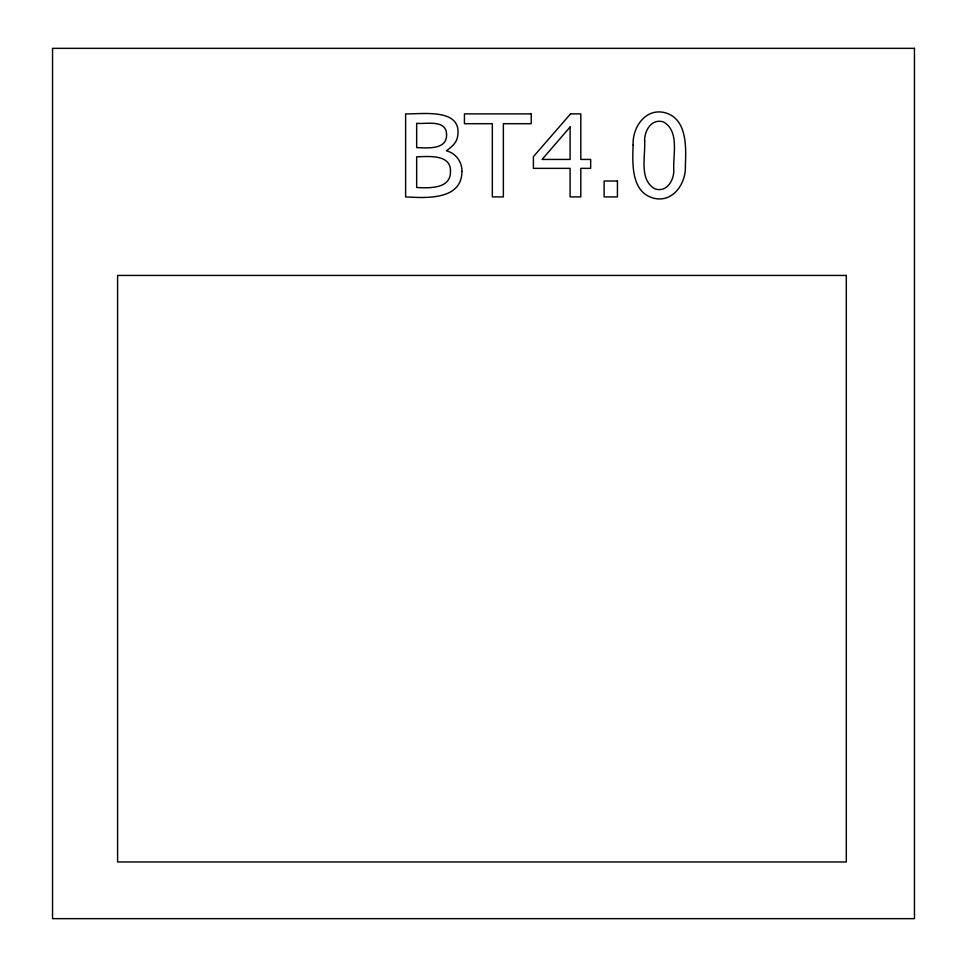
<?xml version="1.0" encoding="UTF-8"?>
<svg xmlns="http://www.w3.org/2000/svg" width="967" height="967" viewBox="0 0 967 967"><rect width="100%" height="100%" fill="white"/><g stroke="black" fill="none" stroke-linecap="round" stroke-linejoin="round"><path stroke-width="1.45" d="M633.107 145.002C632.454 163.254 630.98 191.49 652.846 197.969C672.597 203.626 686.219 183.597 685.373 165.804C686.062 147.552 687.404 119.449 665.647 112.885C645.908 107.216 632.237 127.197 633.107 145.002M644.638 140.868C645.666 156.013 638.716 179.669 654.901 188.855C666.601 192.796 674.011 180.454 673.794 170.252C672.79 155.058 679.741 131.161 663.495 121.963C651.71 118.107 644.324 130.63 644.638 140.868M450.453 171.872C450.61 189.133 428.695 188.154 416.668 187.489L416.668 156.823C428.405 156.473 451.516 154.007 450.453 171.872M461.936 171.425C461.839 200.592 425.299 197.957 405.62 196.905L405.62 113.888C422.772 114.251 464.245 107.494 457.258 138.172C455.711 143.902 450.622 147.673 446.379 150.804C455.711 153.1 462.178 161.864 461.936 171.425M446.549 134.183C447.443 150.236 427.124 147.854 416.668 147.625L416.668 123.317C426.278 124.272 446.198 119.231 446.549 134.183M570.095 126.991L542.112 159.434L570.095 159.434L570.095 126.991M570.542 113.888L533.409 156.654L533.409 168.355L570.095 168.355L570.095 196.905L580.804 196.905L580.804 168.355L590.668 168.355L590.668 159.434L580.804 159.434L580.804 113.888L570.542 113.888M914.456 48.35L52.544 48.35L52.544 918.65L914.456 918.65L914.456 48.35M531.234 113.888L464.438 113.888L464.438 123.703L492.324 123.703L492.324 196.905L503.36 196.905L503.36 123.703L531.234 123.703L531.234 113.888M617.429 181.01L604.109 181.01L604.109 196.905L617.429 196.905L617.429 181.01M846.306 275.438L117.599 275.438L117.599 861.972L846.306 861.972L846.306 275.438"/></g></svg>
